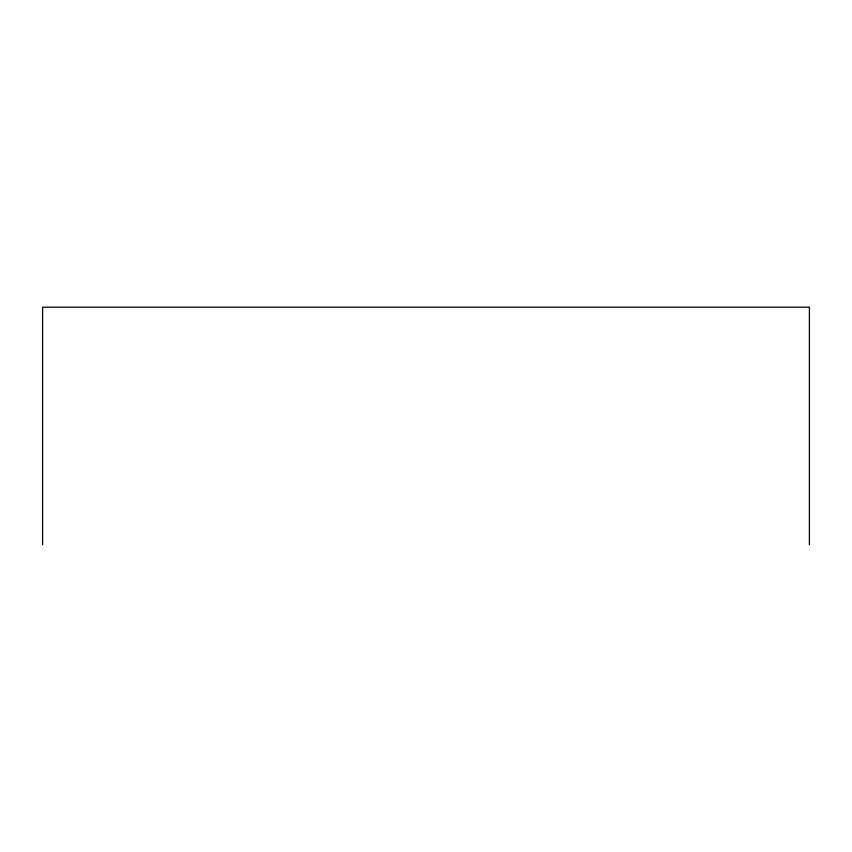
<?xml version="1.0" encoding="UTF-8"?>
<svg xmlns="http://www.w3.org/2000/svg" width="852" height="852" viewBox="0 0 852 852"><rect width="100%" height="100%" fill="white"/><g stroke="black" fill="none" stroke-linecap="round" stroke-linejoin="round"><path stroke-width="1.28" d="M809.4 544.811L809.4 307.189L42.6 307.189L42.6 544.811"/></g></svg>
